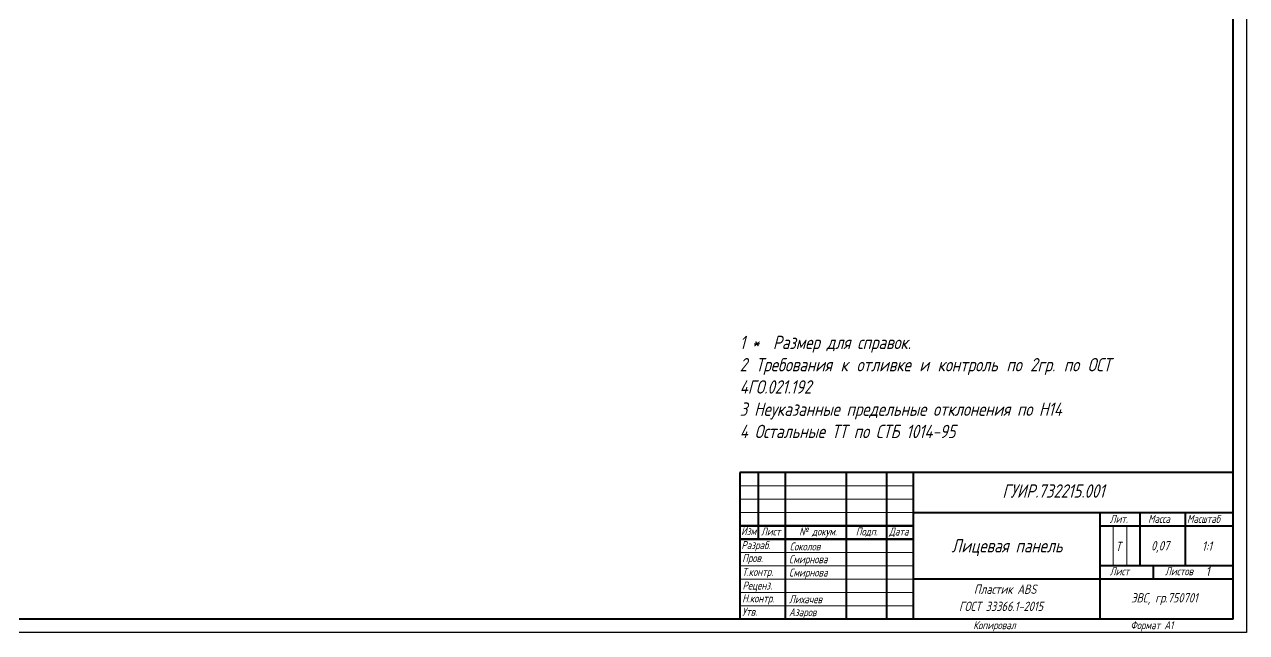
# Paper-space layout 'А1' of a CAD drawing. Header units: millimetres. Extents: x -63 to 840, y -1 to 593.
# Drawn here: x 382.1 to 840.2, y -0.8 to 227 of the extents above; entities that cross this region are included whole.
import ezdxf

# ---------------------------------------------------------------- set-up
doc = ezdxf.new("R2010")
doc.units = ezdxf.units.MM
doc.header["$LTSCALE"] = 0.5
doc.layers.get('0').update_dxf_attribs({"lineweight": 15})
doc.layers.add('KONTUR', color=7, linetype='Continuous')
for name, color, linetype, lineweight in [('Основная', 7, 'Continuous', 40), ('текст', 7, 'Continuous', 30), ('тонкая', 7, 'Continuous', 20)]:
    doc.layers.add(name, color=color, linetype=linetype, lineweight=lineweight)
doc.styles.add('GOST type A0', font='', dxfattribs={"oblique": 15, "height": 3.5})
doc.styles.get("Standard").update_dxf_attribs({"font": 'isocpeui.ttf', "width": 0.9})
doc.styles.get('GOST type A0').set_extended_font_data('GOST type A')

psp = doc.layouts.new('А1')

# ---------------------------------------------------------------- linework, layer by layer
for p, q in [((715.207, 54.231), (650.207, 54.231)), ((715.207, 49.231), (650.207, 49.231)), ((715.207, 44.231), (650.207, 44.231)), ((785.207, 4.231), (785.207, 4.231)), ((785.207, 4.231), (785.207, 4.231)), ((785.207, 4.231), (785.207, 4.231))]:
    psp.add_line(p, q)
at = {"lineweight": 50}
for p, q in [((715.207, 39.231), (650.207, 39.231)), ((715.207, 34.231), (650.207, 34.231))]:
    psp.add_line(p, q, dxfattribs=at)
at = {"layer": 'KONTUR'}
for p, q in [((840.207, 593.231), (840.207, -0.769)), ((840.207, -0.769), (-0.793, -0.769))]:
    psp.add_line(p, q, dxfattribs=at)
at = {"layer": 'Основная'}
for p, q in [((835.207, 4.231), (835.207, 588.231)), ((650.207, 59.231), (650.207, 4.231)), ((835.207, 59.231), (650.207, 59.231)), ((657.207, 34.231), (657.207, 59.231)), ((667.207, 59.231), (667.207, 4.231)), ((690.207, 4.231), (690.207, 59.231)), ((705.207, 59.231), (705.207, 4.231)), ((715.207, 59.231), (715.207, 4.231)), ((715.207, 44.231), (835.207, 44.231)), ((785.207, 44.231), (785.207, 4.231)), ((800.207, 44.231), (800.207, 24.231)), ((817.207, 44.231), (817.207, 24.231)), ((785.207, 39.231), (835.207, 39.231)), ((835.207, 24.231), (785.207, 24.231)), ((805.207, 24.231), (805.207, 19.231)), ((835.207, 19.231), (715.207, 19.231)), ((835.207, 4.231), (7.207, 4.231))]:
    psp.add_line(p, q, dxfattribs=at)
at = {"layer": 'тонкая'}
for p, q in [((790.195, 39.022), (790.195, 24.231)), ((795.273, 39.022), (795.273, 24.231)), ((650.207, 29.231), (715.207, 29.231)), ((715.207, 24.231), (650.207, 24.231)), ((715.207, 19.231), (650.207, 19.231))]:
    psp.add_line(p, q, dxfattribs=at)
for points in [[(650.207, 14.231), (715.207, 14.231)], [(650.207, 9.231), (715.207, 9.231)]]:
    psp.add_lwpolyline(points, dxfattribs=at)

# ---------------------------------------------------------------- texts
at = {"style": 'GOST type A0', "oblique": 15}
for s, p in [('Пластик ABS', (737.981, 13.721)), ('ГОСТ 33366.1-2015', (732.395, 7.29))]:
    psp.add_text(s, height=3.5, dxfattribs=at).set_placement(p)
at = {"insert": (824.853, 23.906), "char_height": 3.5, "attachment_point": 1}
psp.add_mtext_dynamic_manual_height_columns('1', width=12.75666, gutter_width=50, heights=[0], dxfattribs=at)
at = {"layer": 'текст', "style": 'GOST type A0', "oblique": 15}
for s, p in [('Лит.', (788.925, 40.296)), ('Масса', (803.3, 40.296)), ('Масштаб', (817.892, 40.296)), ('Изм', (650.709, 35.728)), ('Лист', (658.184, 35.577)), ('№ докум. ', (672.468, 35.577)), ('Подп.', (693.72, 35.577)), ('Дата', (706.172, 35.577)), ('Разраб.', (650.825, 30.477)), ('Пров.', (651.126, 25.645)), ('Т.контр.', (651.126, 20.45)), ('Лист', (788.925, 20.682)), ('Листов', (809.649, 20.682)), ('Реценз.', (651.249, 15.33)), ('Н.контр.', (651.126, 10.527)), ('Утв.', (651.126, 5.508)), ('Копировал', (737.743, 0.481)), ('Формат А1', (796.671, 0.481))]:
    psp.add_text(s, height=3, dxfattribs=at).set_placement(p)
at = {"layer": 'тонкая', "style": 'GOST type A0', "oblique": 15}
for s, p in [('Т', (791.108, 29.701)), ('0,07', (804.408, 29.984)), ('1:1', (823.504, 29.861))]:
    psp.add_text(s, height=3.5, dxfattribs=at).set_placement(p)
at = {"layer": 'тонкая', "insert": (650.207, 110.399), "char_height": 5, "width": 144.14022, "attachment_point": 1, "style": 'GOST type A0'}
psp.add_mtext('\\pxqj,t1;1 *  Размер для справок.\\P\\pr1.09015;2 Требования к отливке и контроль по 2гр. по ОСТ 4ГО.021.192\\P3 Неуказанные предельные отклонения по H14\\P4 Остальные ТТ по СТБ 1014-95', dxfattribs=at)
at = {"layer": 'тонкая', "attachment_point": 1, "style": 'GOST type A0'}
for s, width, gutter_width, heights, insert, char_height in [('ГУИР.732215.001', 63.42379, 47.884, [2.874], (748.663, 54.746), 5), ('Соколов', 7.56222, 12.5, [0], (668.956, 32.969), 3), ('\\pxqc;Лицевая панель', 78.79705, 12.5, [16.729], (710.993, 34.231), 5), ('Смирнова', 7.56222, 12.5, [0], (668.669, 28.172), 3), ('Смирнова', 7.56222, 12.5, [0], (668.698, 23.202), 3), ('ЭВС, гр.750701', 28.58922, 12.5, [2.556], (796.918, 13.985), 3.5), ('Лихачев', 7.56222, 12.5, [0], (668.698, 13.202), 3), ('Азаров', 7.56222, 12.5, [0], (668.698, 8.357), 3)]:
    psp.add_mtext_dynamic_manual_height_columns(s, width=width, gutter_width=gutter_width, heights=heights, dxfattribs=dict(at, insert=insert, char_height=char_height))

doc.saveas('drawing.dxf')
